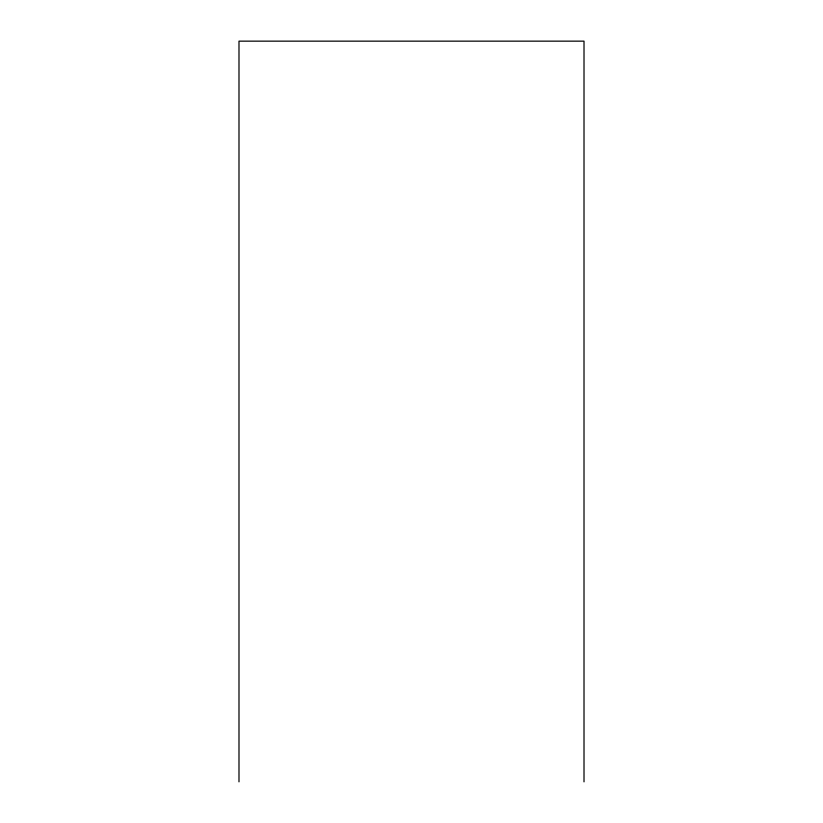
<?xml version="1.0" encoding="UTF-8"?>
<svg xmlns="http://www.w3.org/2000/svg" width="823" height="823" viewBox="0 0 823 823"><rect width="100%" height="100%" fill="white"/><g stroke="black" fill="none" stroke-linecap="round" stroke-linejoin="round"><path stroke-width="1.23" d="M584.011 781.85L584.011 41.15L238.989 41.15L238.989 781.85"/></g></svg>
